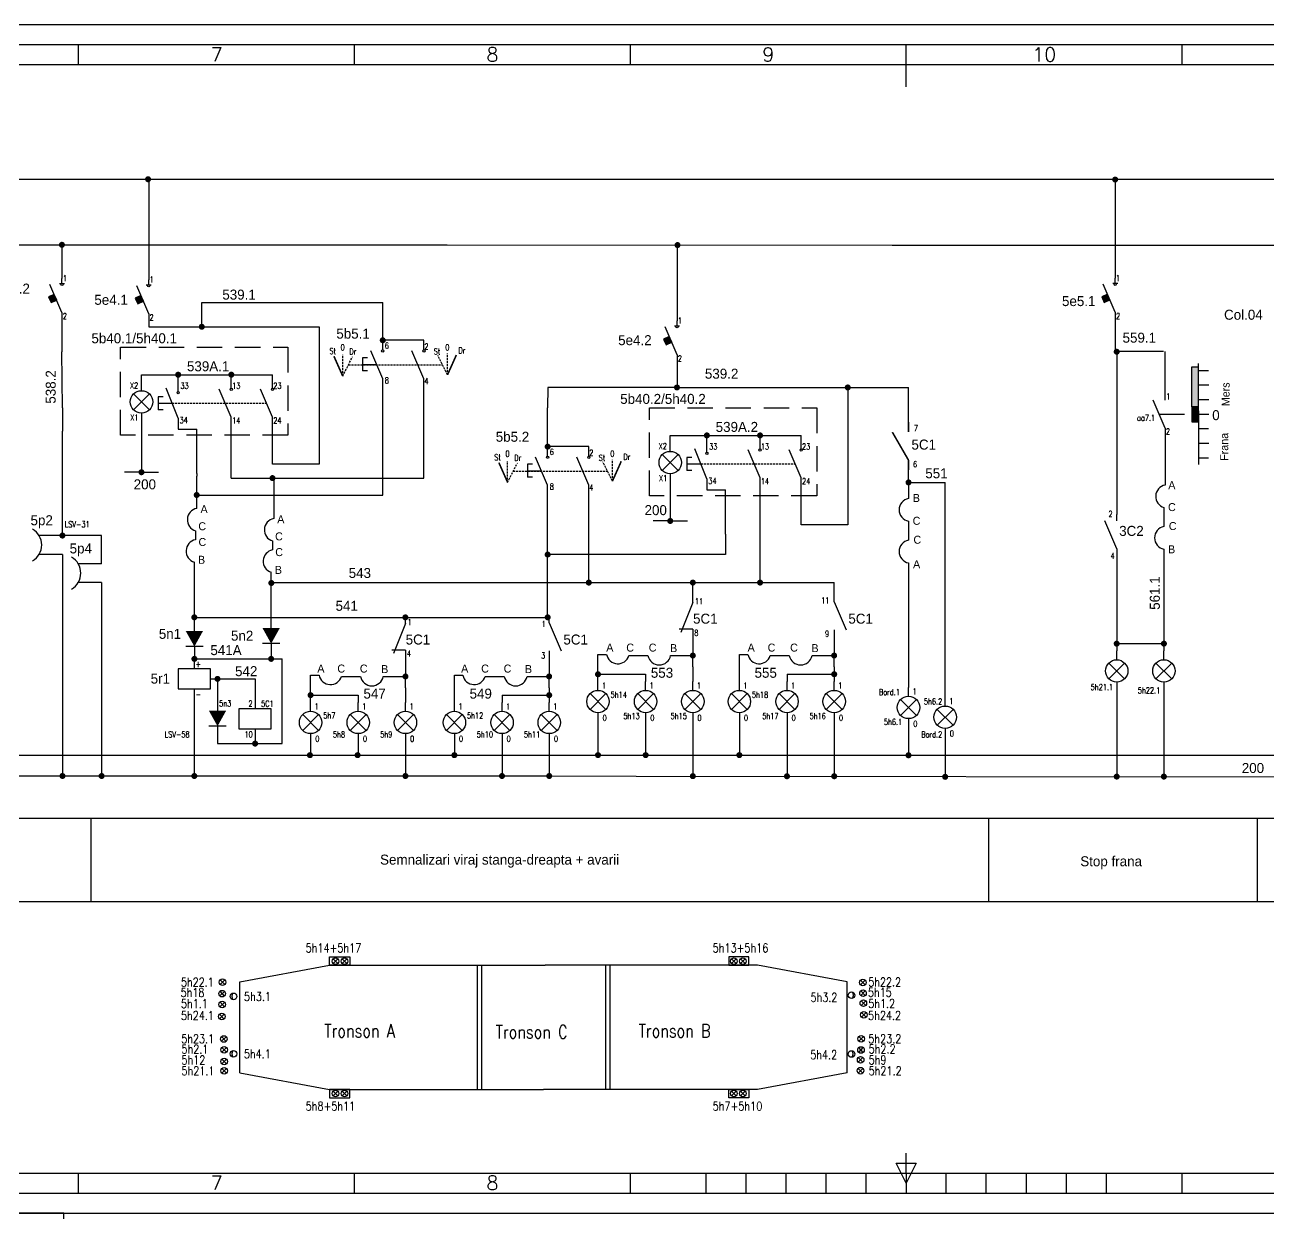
# Model space of a CAD drawing. Header units: millimetres. Extents: x 779 to 5457, y 14 to 905.
# Drawn here: x 2030.3 to 2341, y 607.9 to 904.9 of the extents above; entities that cross this region are included whole.
import ezdxf
from ezdxf.enums import TextEntityAlignment as Align

# ---------------------------------------------------------------- set-up
doc = ezdxf.new("R2010")
doc.units = ezdxf.units.MM
doc.linetypes.add('DASHED', pattern=[0.75, 0.5, -0.25])
doc.linetypes.add('DASHED2', pattern=[9.525, 6.35, -3.175])
doc.styles.add('ISO', font='SIMPLEX.shx')
doc.styles.add('ROMANS', font='ROMANS.shx', dxfattribs={"width": 0.8})

# ---------------------------------------------------------------- blocks, each defined once
blk = doc.blocks.new('6a4')
at = {"color": 70}
for p, q in [((-837.34, 287), (-837.34, 292)), ((-768.39, 287), (-768.39, 292)), ((-699.45, 287), (-699.45, 292)), ((-630.5, 281.53), (-630.5, 292)), ((-561.56, 287), (-561.56, 292)), ((-630.5, 7.5), (-633, 12.5)), ((-633, 12.5), (-628, 12.5)), ((-630.5, 10), (-630.5, 15)), ((-628, 12.5), (-630.5, 7.5)), ((-837.34, 5), (-837.34, 10)), ((-768.39, 5), (-768.39, 10)), ((-699.45, 5), (-699.45, 10)), ((-680.5, 5), (-680.5, 10)), ((-670.5, 5), (-670.5, 10)), ((-660.5, 5), (-660.5, 10)), ((-650.5, 5), (-650.5, 10)), ((-640.5, 5), (-640.5, 10)), ((-630.5, 10), (-630.5, 5)), ((-620.5, 5), (-620.5, 10)), ((-610.5, 5), (-610.5, 10)), ((-600.5, 5), (-600.5, 10)), ((-590.5, 5), (-590.5, 10)), ((-580.5, 5), (-580.5, 10)), ((-561.56, 5), (-561.56, 10))]:
    blk.add_line(p, q, dxfattribs=at)
at = {"color": 240}
for points in [[(0, 0), (0, 297), (-1261, 297), (-1261, 0)], [(-5, 5), (-5, 292), (-1256, 292), (-1256, 5)]]:
    blk.add_lwpolyline(points, close=True, dxfattribs=at)
at = {"color": 70}
blk.add_lwpolyline([(-1251, 287), (-1251, 10), (-10, 10), (-10, 287)], close=True, dxfattribs=at)
at = {"color": 50, "style": 'ISO'}
for s, p in [('7', (-802.86, 289.59)), ('8', (-733.92, 289.59)), ('9', (-664.98, 289.59)), ('10', (-596.03, 289.59)), ('7', (-802.86, 7.59)), ('8', (-733.92, 7.59))]:
    blk.add_text(s, height=3.5, dxfattribs=at).set_placement(p, align=Align.MIDDLE)

msp = doc.modelspace()

# ---------------------------------------------------------------- hatches: boundary and pattern name
for points in [[(2321.97, 809.43), (2323.67, 809.43), (2323.67, 819.48), (2321.97, 819.48)], [(2321.97, 805.73), (2323.67, 805.73), (2323.67, 806.87), (2323.67, 808.44), (2323.67, 809.43), (2321.97, 809.43)]]:
    msp.add_hatch(color=1).paths.add_polyline_path(points)

# ---------------------------------------------------------------- linework, layer by layer
at = {"color": 240}
msp.add_line((2288.24, 904.94), (2078.24, 904.94), dxfattribs=at)
at = {"color": 1}
for p, q in [((1956.13, 866.36), (2274.81, 866.36)), ((2061.3, 866.36), (2061.3, 841.24)), ((2274.81, 866.36), (2599.15, 866.36)), ((2302.83, 866.28), (2302.83, 841.59)), ((1956.01, 849.97), (2061.3, 849.97)), ((2039.62, 849.97), (2039.62, 841.56)), ((2061.3, 849.97), (2135.86, 849.93)), ((2135.86, 849.93), (2247.07, 849.87)), ((2193.32, 849.55), (2193.32, 830.99)), ((2247.07, 849.87), (2282.92, 849.87)), ((2282.92, 849.87), (2425.96, 849.87)), ((2039.62, 833.06), (2036.62, 840.06)), ((2038.99, 840.31), (2040.25, 840.31)), ((2039.62, 840.31), (2039.62, 841.56)), ((2061.3, 832.74), (2058.3, 839.74)), ((2060.67, 839.99), (2061.93, 839.99)), ((2061.3, 839.99), (2061.3, 841.24)), ((2302.83, 833.09), (2299.83, 840.09)), ((2302.2, 840.34), (2303.46, 840.34)), ((2302.83, 840.34), (2302.83, 841.59)), ((2039.62, 833.06), (2039.62, 831.56)), ((2061.3, 832.74), (2061.3, 829.48)), ((2074.56, 835.51), (2107.21, 835.51)), ((2074.56, 829.48), (2074.56, 835.51)), ((2107.21, 835.51), (2119.78, 835.51)), ((2119.78, 823.71), (2119.78, 835.51)), ((2302.83, 833.09), (2302.83, 831.59)), ((2039.62, 831.56), (2039.62, 823.2)), ((2192.69, 829.74), (2193.95, 829.74)), ((2193.32, 829.74), (2193.32, 830.99)), ((2302.83, 831.59), (2302.83, 823.24)), ((2061.3, 829.48), (2074.56, 829.48)), ((2074.56, 829.48), (2103.86, 829.48)), ((2103.86, 829.48), (2103.86, 795.13)), ((2193.32, 822.49), (2190.32, 829.49)), ((2119.78, 816.46), (2116.78, 823.46)), ((2130.07, 826.1), (2119.78, 826.1)), ((2130.07, 816.46), (2127.07, 823.46)), ((2130.07, 823.71), (2130.07, 826.1)), ((2039.73, 809.26), (2039.62, 823.2)), ((2115.97, 821.7), (2114.72, 821.7)), ((2114.72, 821.7), (2114.72, 818.48)), ((2193.32, 822.49), (2193.32, 814.31)), ((2314.91, 823.27), (2302.83, 823.27)), ((2303.2, 823.24), (2303.2, 782.57)), ((2315.28, 811.11), (2315.28, 823.27)), ((2323.67, 808.44), (2323.67, 820.27)), ((2059.49, 817.5), (2092.22, 817.5)), ((2059.49, 813.5), (2059.49, 817.5)), ((2068.65, 815.11), (2068.65, 817.5)), ((2081.94, 814.11), (2081.94, 817.5)), ((2092.22, 814.11), (2092.22, 817.5)), ((2118.28, 819.96), (2114.72, 819.96)), ((2115.97, 818.48), (2114.72, 818.48)), ((2321.97, 819.48), (2323.67, 819.48)), ((2321.97, 809.43), (2321.97, 819.48)), ((2323.67, 818.57), (2326.14, 818.57)), ((2068.65, 806.61), (2065.65, 814.11)), ((2068.65, 813.27), (2068.65, 815.11)), ((2119.78, 814.96), (2119.78, 816.46)), ((2119.78, 787.43), (2119.78, 815.24)), ((2130.07, 814.96), (2130.07, 816.46)), ((2130.07, 791.66), (2130.07, 815.24)), ((2161.03, 814.31), (2160.99, 809.25)), ((2193.32, 814.31), (2161.03, 814.31)), ((2193.32, 814.31), (2206.69, 814.31)), ((2206.69, 814.31), (2235.99, 814.31)), ((2235.99, 814.31), (2235.99, 779.96)), ((2235.99, 814.31), (2251.17, 814.31)), ((2251.17, 808.14), (2251.17, 814.31)), ((2323.75, 814.93), (2326.22, 814.93)), ((2061.47, 808.72), (2057.51, 812.68)), ((2061.47, 812.68), (2057.51, 808.72)), ((2064.91, 811.97), (2063.66, 811.97)), ((2063.66, 811.97), (2063.66, 808.74)), ((2081.94, 806.86), (2078.94, 813.86)), ((2092.22, 806.86), (2089.22, 813.86)), ((2315.28, 804.12), (2312.28, 811.12)), ((2323.75, 811.29), (2326.22, 811.29)), ((2039.73, 809.26), (2039.73, 803.35)), ((2039.73, 809.26), (2039.73, 809.26)), ((2059.49, 807.9), (2059.49, 805.7)), ((2063.66, 810.36), (2067.15, 810.36)), ((2064.91, 808.74), (2063.66, 808.74)), ((2160.99, 797.14), (2160.99, 809.25)), ((2251.17, 805.64), (2251.17, 808.14)), ((2321.97, 809.43), (2321.97, 805.73)), ((2323.67, 809.43), (2321.97, 809.43)), ((2323.67, 808.44), (2323.67, 806.87)), ((2059.49, 805.7), (2059.49, 793.12)), ((2068.65, 806.61), (2068.65, 805.11)), ((2068.65, 805.11), (2068.65, 803.89)), ((2081.94, 805.36), (2081.94, 806.86)), ((2081.94, 791.66), (2081.94, 805.64)), ((2092.22, 805.36), (2092.22, 806.86)), ((2092.22, 795.13), (2092.22, 805.64)), ((2321.97, 805.73), (2323.67, 805.73)), ((2323.67, 806.87), (2323.67, 795.04)), ((2323.75, 807.66), (2326.22, 807.66)), ((2039.73, 777.3), (2039.73, 803.35)), ((2068.65, 803.89), (2073.3, 803.89)), ((2073.3, 792.82), (2073.3, 803.89)), ((2191.62, 802.33), (2224.35, 802.33)), ((2191.62, 798.34), (2191.62, 802.33)), ((2200.79, 799.95), (2200.79, 802.33)), ((2214.07, 798.94), (2214.07, 802.33)), ((2224.35, 798.94), (2224.35, 802.33)), ((2315.28, 804.12), (2315.28, 802.74)), ((2315.28, 802.74), (2315.28, 789.9)), ((2323.67, 804.02), (2326.14, 804.02)), ((2171.28, 799.53), (2160.99, 799.53)), ((2171.28, 797.14), (2171.28, 799.53)), ((2200.79, 791.45), (2197.79, 798.95)), ((2200.79, 798.11), (2200.79, 799.95)), ((2214.07, 791.69), (2211.07, 798.69)), ((2224.35, 791.69), (2221.35, 798.69)), ((2323.75, 800.38), (2326.22, 800.38)), ((2160.99, 789.89), (2157.99, 796.89)), ((2171.28, 789.89), (2168.28, 796.89)), ((2193.6, 797.52), (2189.64, 793.56)), ((2193.6, 793.56), (2189.64, 797.52)), ((2197.04, 796.8), (2195.79, 796.8)), ((2195.79, 796.8), (2195.79, 793.58)), ((2323.67, 796.75), (2326.14, 796.75)), ((2059.49, 793.12), (2055.21, 793.12)), ((2059.49, 793.12), (2063.77, 793.12)), ((2073.3, 792.82), (2073.3, 792.13)), ((2103.86, 795.13), (2092.22, 795.13)), ((2157.19, 795.13), (2155.94, 795.13)), ((2155.94, 795.13), (2155.94, 791.91)), ((2159.49, 793.39), (2155.94, 793.39)), ((2191.62, 792.74), (2191.62, 790.54)), ((2195.79, 795.19), (2199.29, 795.19)), ((2197.04, 793.58), (2195.79, 793.58)), ((2251.17, 791.14), (2251.17, 793.64)), ((2073.3, 784.09), (2073.3, 792.13)), ((2081.94, 791.66), (2130.07, 791.66)), ((2092.22, 791.66), (2092.6, 791.66)), ((2092.55, 791.47), (2092.55, 781.54)), ((2157.19, 791.91), (2155.94, 791.91)), ((2160.99, 788.39), (2160.99, 789.89)), ((2171.28, 788.39), (2171.28, 789.89)), ((2191.62, 790.54), (2191.62, 780.57)), ((2200.79, 791.45), (2200.79, 789.95)), ((2200.79, 789.95), (2200.79, 788.72)), ((2214.07, 790.19), (2214.07, 791.69)), ((2214.07, 765.54), (2214.07, 790.48)), ((2224.35, 790.19), (2224.35, 791.69)), ((2224.35, 779.96), (2224.35, 790.47)), ((2251.17, 791.14), (2251.17, 786.56)), ((2251.17, 790.58), (2260.34, 790.58)), ((2260.34, 740.55), (2260.34, 790.58)), ((2073.3, 787.43), (2119.78, 787.43)), ((2160.99, 756.86), (2160.99, 788.39)), ((2171.28, 765.54), (2171.28, 788.97)), ((2200.79, 788.72), (2205.43, 788.72)), ((2205.43, 777.65), (2205.43, 788.72)), ((2315, 784.31), (2315, 779.56)), ((2191.62, 780.94), (2187.34, 780.95)), ((2191.62, 780.94), (2195.91, 780.95)), ((2235.99, 779.96), (2224.35, 779.96)), ((2251.17, 780.89), (2251.17, 776.14)), ((2303.2, 773.96), (2300.2, 780.96)), ((2303.2, 780.94), (2303.2, 782.57)), ((2039.73, 777.3), (2033.95, 777.3)), ((2049.49, 777.3), (2039.35, 777.3)), ((2049.49, 770.26), (2049.49, 777.3)), ((2072.99, 778.49), (2072.99, 776.25)), ((2205.43, 777.65), (2205.43, 772.55)), ((2092.24, 775.94), (2092.24, 773.7)), ((2303.2, 773.96), (2303.2, 772.58)), ((2315, 773.88), (2315, 750.28)), ((2039.73, 772.58), (2033.95, 772.58)), ((2039.73, 772.58), (2039.75, 717.2)), ((2072.71, 753.37), (2072.71, 770.64)), ((2205.43, 772.55), (2160.99, 772.55)), ((2303.2, 772.58), (2303.2, 763.67)), ((2049.49, 770.26), (2043.71, 770.26)), ((2091.89, 754.1), (2091.89, 768.12)), ((2251.17, 770.46), (2251.17, 739.33)), ((2049.49, 765.54), (2043.71, 765.54)), ((2049.49, 765.54), (2049.51, 717.2)), ((2092.28, 765.54), (2232.59, 765.54)), ((2197.27, 760.57), (2197.27, 765.54)), ((2232.59, 762.08), (2232.59, 765.54)), ((2232.59, 760.7), (2232.59, 762.08)), ((2303.2, 763.67), (2303.2, 750.28)), ((2197.27, 760.57), (2194.27, 753.07)), ((2232.59, 760.7), (2235.59, 753.7)), ((2072.7, 756.85), (2102.73, 756.85)), ((2102.73, 756.85), (2161.37, 756.85)), ((2125.45, 755.35), (2122.45, 747.85)), ((2125.45, 755.35), (2125.45, 756.85)), ((2161.37, 755.48), (2161.37, 756.86)), ((2161.37, 755.48), (2164.37, 748.48)), ((2197.27, 753.9), (2197.27, 747.3)), ((2232.59, 753.72), (2232.59, 747.3)), ((2072.71, 749.7), (2072.71, 746.47)), ((2091.89, 750.43), (2091.89, 746.47)), ((2303.2, 750.28), (2315, 750.28)), ((2303.2, 750.28), (2303.2, 748.45)), ((2315, 750.28), (2315, 748.45)), ((2072.71, 746.47), (2094.61, 746.47)), ((2072.71, 743.97), (2072.71, 746.47)), ((2094.61, 725.29), (2094.61, 746.47)), ((2125.45, 748.69), (2125.45, 742.08)), ((2161.37, 748.5), (2161.37, 742.08)), ((2173.57, 747.6), (2175.71, 747.6)), ((2173.57, 744.46), (2173.57, 747.6)), ((2181.31, 747.3), (2186.06, 747.3)), ((2191.73, 747.3), (2197.27, 747.3)), ((2197.28, 744.46), (2197.28, 747.3)), ((2208.9, 744.46), (2208.9, 747.6)), ((2208.9, 747.6), (2211.04, 747.6)), ((2216.63, 747.3), (2221.38, 747.3)), ((2227.06, 747.3), (2232.59, 747.3)), ((2232.6, 744.46), (2232.6, 747.3)), ((2303.2, 746.25), (2303.2, 748.45)), ((2315, 746.25), (2315, 748.45)), ((2173.57, 740.8), (2173.57, 744.46)), ((2173.57, 742.63), (2185.48, 742.63)), ((2185.48, 742.63), (2185.48, 740.8)), ((2197.28, 744.46), (2197.28, 740.8)), ((2208.9, 740.8), (2208.9, 744.46)), ((2220.81, 742.63), (2232.6, 742.63)), ((2220.81, 742.63), (2220.81, 740.8)), ((2232.6, 744.46), (2232.6, 740.8)), ((2305.18, 745.43), (2301.22, 741.47)), ((2305.18, 741.47), (2301.22, 745.43)), ((2316.98, 741.47), (2313.02, 745.43)), ((2316.98, 745.43), (2313.02, 741.47)), ((2076.76, 741.47), (2087.88, 741.47)), ((2078.49, 741.47), (2078.49, 725.29)), ((2087.88, 741.47), (2087.88, 733.98)), ((2101.75, 739.24), (2101.75, 742.39)), ((2101.75, 742.39), (2103.89, 742.39)), ((2109.48, 742.08), (2114.23, 742.08)), ((2119.91, 742.08), (2125.45, 742.08)), ((2125.45, 739.24), (2125.45, 742.08)), ((2137.68, 739.24), (2137.68, 742.39)), ((2137.68, 742.39), (2139.82, 742.39)), ((2145.41, 742.08), (2150.16, 742.08)), ((2155.84, 742.08), (2161.38, 742.08)), ((2161.39, 739.24), (2161.39, 742.08)), ((2173.57, 738.6), (2173.57, 740.8)), ((2185.48, 738.6), (2185.48, 740.8)), ((2197.28, 738.6), (2197.28, 740.8)), ((2208.9, 738.6), (2208.9, 740.8)), ((2220.81, 738.6), (2220.81, 740.8)), ((2232.6, 738.6), (2232.6, 740.8)), ((2260.34, 736.89), (2260.34, 740.55)), ((2303.2, 740.65), (2303.2, 717.03)), ((2315, 740.65), (2315, 717.02)), ((2072.71, 716.85), (2072.71, 738.97)), ((2101.75, 735.58), (2101.75, 739.24)), ((2101.75, 737.41), (2113.66, 737.41)), ((2113.66, 737.41), (2113.66, 735.58)), ((2125.45, 739.24), (2125.45, 735.58)), ((2137.68, 735.58), (2137.68, 739.24)), ((2149.59, 737.41), (2149.59, 735.58)), ((2149.59, 737.41), (2161.39, 737.41)), ((2161.39, 739.24), (2161.39, 735.58)), ((2175.55, 737.78), (2171.59, 733.82)), ((2175.55, 733.82), (2171.59, 737.78)), ((2187.46, 733.82), (2183.5, 737.78)), ((2187.46, 737.78), (2183.5, 733.82)), ((2199.26, 737.78), (2195.3, 733.82)), ((2199.26, 733.82), (2195.3, 737.78)), ((2210.88, 733.82), (2206.92, 737.78)), ((2210.88, 737.78), (2206.92, 733.82)), ((2222.79, 737.78), (2218.83, 733.82)), ((2222.79, 733.82), (2218.83, 737.78)), ((2234.58, 733.82), (2230.63, 737.78)), ((2234.58, 737.78), (2230.63, 733.82)), ((2251.17, 737.13), (2251.17, 739.33)), ((2260.34, 734.69), (2260.34, 736.89)), ((2101.75, 733.38), (2101.75, 735.58)), ((2113.66, 733.38), (2113.66, 735.58)), ((2125.45, 733.38), (2125.45, 735.58)), ((2137.68, 733.38), (2137.68, 735.58)), ((2149.59, 733.38), (2149.59, 735.58)), ((2161.39, 733.38), (2161.39, 735.58)), ((2253.15, 736.31), (2249.19, 732.35)), ((2253.15, 732.35), (2249.19, 736.31)), ((2262.32, 733.86), (2258.36, 729.91)), ((2262.32, 729.91), (2258.36, 733.86)), ((2103.73, 728.6), (2099.77, 732.56)), ((2103.73, 732.56), (2099.77, 728.6)), ((2115.64, 732.56), (2111.68, 728.6)), ((2115.64, 728.6), (2111.68, 732.56)), ((2127.43, 728.6), (2123.47, 732.56)), ((2127.43, 732.56), (2123.47, 728.6)), ((2139.66, 732.56), (2135.7, 728.6)), ((2139.66, 728.6), (2135.7, 732.56)), ((2151.57, 728.6), (2147.61, 732.56)), ((2151.57, 732.56), (2147.61, 728.6)), ((2163.37, 732.56), (2159.41, 728.6)), ((2163.37, 728.6), (2159.41, 732.56)), ((2173.57, 733), (2173.57, 722.42)), ((2185.48, 733), (2185.48, 722.42)), ((2197.28, 733), (2197.28, 717.16)), ((2208.9, 733), (2208.9, 722.42)), ((2220.81, 733), (2220.81, 717.14)), ((2232.6, 733), (2232.6, 717.13)), ((2251.17, 731.53), (2251.17, 722.37)), ((2087.88, 728.98), (2087.88, 725.29)), ((2101.75, 727.78), (2101.75, 722.41)), ((2113.66, 727.78), (2113.66, 722.41)), ((2125.45, 727.78), (2125.45, 717.2)), ((2137.68, 727.78), (2137.68, 722.41)), ((2149.59, 727.78), (2149.59, 717.2)), ((2161.39, 727.78), (2161.39, 717.2)), ((2260.34, 729.09), (2260.34, 724.65)), ((2078.49, 725.29), (2087.88, 725.29)), ((2087.88, 725.29), (2094.61, 725.29)), ((2260.34, 724.65), (2260.34, 716.99)), ((1987.73, 722.41), (2034.72, 722.41)), ((2034.72, 722.41), (2137.68, 722.41)), ((2137.3, 722.41), (2184.57, 722.42)), ((2184.57, 722.42), (2244.59, 722.42)), ((2244.59, 722.42), (2286.62, 722.42)), ((2286.62, 722.42), (2365.78, 722.43)), ((1949.02, 717.2), (2068.07, 717.2)), ((2049.89, 717.2), (2161.89, 717.2)), ((2161.01, 717.2), (2183.14, 717.18)), ((2183.14, 717.18), (2597.25, 716.74)), ((1661.25, 706.68), (2648.21, 706.68)), ((2046.8, 706.68), (2046.8, 685.82)), ((2271.13, 706.68), (2271.13, 685.82)), ((2338.29, 706.72), (2338.29, 685.72)), ((1908.31, 685.82), (2648.21, 685.82))]:
    msp.add_line(p, q, dxfattribs=at)
at = {"color": 1, "linetype": 'DASHED2'}
for p, q in [((2054.28, 824.36), (2096.1, 824.36)), ((2054.28, 802.36), (2054.28, 824.36)), ((2096.1, 824.36), (2096.1, 802.36)), ((2186.41, 809.2), (2228.23, 809.2)), ((2186.41, 787.19), (2186.41, 809.2)), ((2228.23, 809.2), (2228.23, 787.19)), ((2313.78, 807.62), (2321.94, 807.62)), ((2096.1, 802.36), (2054.28, 802.36)), ((2228.23, 787.19), (2186.41, 787.19))]:
    msp.add_line(p, q, dxfattribs=at)
at = {"color": 1, "linetype": 'DASHED'}
for p, q in [((2109.78, 817.16), (2109.78, 822.45)), ((2109.78, 817.16), (2112.22, 822)), ((2135.97, 817.48), (2133.54, 822.32)), ((2135.97, 817.48), (2135.97, 822.77)), ((2111.19, 819.96), (2134.72, 819.96)), ((2067.15, 810.36), (2090.72, 810.36)), ((2150.99, 790.59), (2150.99, 795.88)), ((2150.99, 790.59), (2153.43, 795.43)), ((2177.18, 790.91), (2174.75, 795.74)), ((2177.18, 790.91), (2177.18, 796.2)), ((2152.4, 793.39), (2175.93, 793.39)), ((2199.29, 795.19), (2222.85, 795.19))]:
    msp.add_line(p, q, dxfattribs=at)
at = {"color": 2}
for p, q in [((2108.57, 671.49), (2107.4, 670.33)), ((2107.4, 671.49), (2108.57, 670.33)), ((2109.65, 671.49), (2110.81, 670.33)), ((2110.81, 671.49), (2109.65, 670.33)), ((2206.97, 671.49), (2208.13, 670.33)), ((2208.13, 671.49), (2206.97, 670.33)), ((2210.38, 671.49), (2209.21, 670.33)), ((2209.21, 671.49), (2210.38, 670.33)), ((2084.1, 665.77), (2106.48, 669.91)), ((2106.48, 669.91), (2160.33, 669.91)), ((2143.37, 669.91), (2143.37, 638.84)), ((2144.47, 669.91), (2144.47, 638.84)), ((2213.43, 669.91), (2160.33, 669.91)), ((2175.43, 669.91), (2175.43, 638.84)), ((2176.53, 669.91), (2176.53, 638.84)), ((2235.81, 665.77), (2213.43, 669.91)), ((2080.33, 666.24), (2079.14, 665.1)), ((2079.17, 666.27), (2080.31, 665.07)), ((2084.1, 642.98), (2084.1, 665.77)), ((2235.81, 642.98), (2235.81, 665.77)), ((2240.34, 666.18), (2239.17, 665.01)), ((2239.17, 666.18), (2240.34, 665.01)), ((2080.22, 663.37), (2079.03, 662.23)), ((2079.06, 663.39), (2080.19, 662.2)), ((2239.22, 663.48), (2240.38, 662.31)), ((2240.38, 663.48), (2239.22, 662.31)), ((2080.28, 660.66), (2079.08, 659.53)), ((2079.11, 660.69), (2080.25, 659.5)), ((2240.47, 661), (2239.3, 659.83)), ((2239.3, 661), (2240.47, 659.83)), ((2080.16, 657.63), (2078.96, 656.49)), ((2078.99, 657.66), (2080.13, 656.46)), ((2239.44, 658.07), (2240.61, 656.91)), ((2240.61, 658.07), (2239.44, 656.91)), ((2079.48, 650.89), (2080.67, 652.03)), ((2080.65, 650.86), (2079.51, 652.05)), ((2239.95, 650.9), (2238.78, 652.07)), ((2238.78, 650.9), (2239.95, 652.07)), ((2079.53, 648.2), (2080.73, 649.34)), ((2079.55, 645.29), (2080.74, 646.43)), ((2080.7, 648.17), (2079.56, 649.36)), ((2080.72, 645.27), (2079.58, 646.46)), ((2239.79, 645.65), (2238.62, 646.82)), ((2238.62, 645.66), (2239.79, 646.82)), ((2239.88, 648.13), (2238.72, 649.3)), ((2238.72, 648.13), (2239.88, 649.3)), ((2079.55, 642.93), (2080.74, 644.07)), ((2080.72, 642.9), (2079.58, 644.09)), ((2238.57, 642.95), (2239.74, 644.12)), ((2239.74, 642.95), (2238.58, 644.12)), ((2084.1, 642.98), (2106.48, 638.84)), ((2235.81, 642.98), (2213.43, 638.84)), ((2106.48, 638.84), (2159.95, 638.84)), ((2107.4, 637.26), (2108.57, 638.42)), ((2108.57, 637.26), (2107.4, 638.42)), ((2110.81, 637.26), (2109.65, 638.42)), ((2109.65, 637.26), (2110.81, 638.42)), ((2213.43, 638.84), (2159.95, 638.84)), ((2208.13, 637.26), (2206.97, 638.42)), ((2206.97, 637.26), (2208.13, 638.42)), ((2209.21, 637.26), (2210.38, 638.42)), ((2210.38, 637.26), (2209.21, 638.42))]:
    msp.add_line(p, q, dxfattribs=at)
at = {"color": 1, "const_width": 0.75}
for points in [[(2060.75, 866.36, 1), (2061.5, 866.36, 1)], [(2302.45, 866.28, 1), (2303.2, 866.28, 1)], [(2039.24, 849.97, 1), (2039.99, 849.97, 1)], [(2193.07, 849.9, 1), (2193.82, 849.9, 1)], [(2074.18, 829.48, 1), (2074.93, 829.48, 1)], [(2119.41, 826.1, 1), (2120.16, 826.1, 1)], [(2302.83, 823.24, 1), (2303.58, 823.24, 1)], [(2068.28, 817.5, 1), (2069.03, 817.5, 1)], [(2081.56, 817.5, 1), (2082.31, 817.5, 1)], [(2192.94, 814.31, 1), (2193.69, 814.31, 1)], [(2235.61, 814.31, 1), (2236.36, 814.31, 1)], [(2200.41, 802.33, 1), (2201.16, 802.33, 1)], [(2213.7, 802.33, 1), (2214.45, 802.33, 1)], [(2160.62, 799.53, 1), (2161.37, 799.53, 1)], [(2059.11, 793.12, 1), (2059.86, 793.12, 1)], [(2091.85, 791.66, 1), (2092.6, 791.66, 1)], [(2250.8, 790.58, 1), (2251.55, 790.58, 1)], [(2072.92, 787.43, 1), (2073.67, 787.43, 1)], [(2191.25, 780.94, 1), (2192, 780.94, 1)], [(2039.35, 777.3, 1), (2040.1, 777.3, 1)], [(2160.62, 772.55, 1), (2161.37, 772.55, 1)], [(2091.55, 765.43, 1), (2092.3, 765.43, 1)], [(2170.9, 765.54, 1), (2171.65, 765.54, 1)], [(2196.9, 765.54, 1), (2197.65, 765.54, 1)], [(2213.7, 765.54, 1), (2214.45, 765.54, 1)], [(2072.32, 756.85, 1), (2073.07, 756.85, 1)], [(2125.07, 756.85, 1), (2125.82, 756.85, 1)], [(2160.62, 756.86, 1), (2161.37, 756.86, 1)], [(2302.83, 750.28, 1), (2303.58, 750.28, 1)], [(2314.62, 750.28, 1), (2315.37, 750.28, 1)], [(2072.33, 746.47, 1), (2073.08, 746.47, 1)], [(2091.51, 746.47, 1), (2092.26, 746.47, 1)], [(2196.9, 747.3, 1), (2197.65, 747.3, 1)], [(2232.21, 747.3, 1), (2232.96, 747.3, 1)], [(2125.08, 742.08, 1), (2125.83, 742.08, 1)], [(2160.99, 742.08, 1), (2161.74, 742.08, 1)], [(2173.2, 742.63, 1), (2173.95, 742.63, 1)], [(2232.23, 742.63, 1), (2232.98, 742.63, 1)], [(2078.11, 741.47, 1), (2078.86, 741.47, 1)], [(2101.37, 737.41, 1), (2102.12, 737.41, 1)], [(2161.01, 737.41, 1), (2161.76, 737.41, 1)], [(2087.51, 725.29, 1), (2088.26, 725.29, 1)], [(2101.22, 722.41, 1), (2101.97, 722.41, 1)], [(2113.13, 722.41, 1), (2113.88, 722.41, 1)], [(2137.3, 722.41, 1), (2138.05, 722.41, 1)], [(2173.2, 722.42, 1), (2173.95, 722.42, 1)], [(2185.11, 722.42, 1), (2185.86, 722.42, 1)], [(2208.52, 722.42, 1), (2209.27, 722.42, 1)], [(2250.8, 722.37, 1), (2251.55, 722.37, 1)], [(2039.37, 717.2, 1), (2040.12, 717.2, 1)], [(2049.14, 717.2, 1), (2049.89, 717.2, 1)], [(2072.33, 717.2, 1), (2073.08, 717.2, 1)], [(2125.08, 717.2, 1), (2125.83, 717.2, 1)], [(2149.21, 717.2, 1), (2149.96, 717.2, 1)], [(2161.01, 717.2, 1), (2161.76, 717.2, 1)], [(2196.9, 717.16, 1), (2197.65, 717.16, 1)], [(2220.43, 717.14, 1), (2221.18, 717.14, 1)], [(2232.23, 717.14, 1), (2232.98, 717.14, 1)], [(2259.96, 716.99, 1), (2260.71, 716.99, 1)], [(2302.83, 717.05, 1), (2303.58, 717.05, 1)], [(2314.62, 717.05, 1), (2315.37, 717.05, 1)]]:
    msp.add_lwpolyline(points, format="xyb", close=True, dxfattribs=at)
at = {"color": 1, "flags": 128}
for points in [[(2038.3, 836.17), (2037.67, 837.58), (2036.25, 836.95), (2036.88, 835.54)], [(2059.99, 835.85), (2059.36, 837.27), (2057.94, 836.63), (2058.57, 835.22)], [(2301.51, 836.2), (2300.88, 837.62), (2299.46, 836.99), (2300.09, 835.57)], [(2192, 825.6), (2191.37, 827.02), (2189.95, 826.39), (2190.58, 824.97)], [(2076.76, 738.97), (2076.76, 743.97), (2068.66, 743.97), (2068.66, 738.97)], [(2091.93, 728.98), (2091.93, 733.98), (2083.83, 733.98), (2083.83, 728.98)]]:
    msp.add_lwpolyline(points, close=True, dxfattribs=at)
at = {"color": 1, "const_width": 0.4, "flags": 128}
for points in [[(2109.78, 817.16), (2107.58, 822.11)], [(2135.97, 817.48), (2138.18, 822.43)], [(2251.17, 796.14), (2247.13, 803.14)], [(2150.99, 790.59), (2148.79, 795.54)], [(2177.18, 790.91), (2179.39, 795.86)]]:
    msp.add_lwpolyline(points, dxfattribs=at)
at = {"color": 1, "const_width": 0.4}
for points in [[(2251.17, 803.14), (2251.17, 805.64)], [(2251.17, 793.64), (2251.17, 796.14)]]:
    msp.add_lwpolyline(points, dxfattribs=at)
at = {"color": 1, "const_width": 0.24, "flags": 128}
for points in [[(2072.71, 749.8), (2074.67, 753.33), (2070.74, 753.33)], [(2091.89, 750.53), (2093.85, 754.06), (2089.93, 754.06)], [(2078.49, 729.88), (2080.45, 733.41), (2076.53, 733.41)]]:
    msp.add_lwpolyline(points, close=True, dxfattribs=at)
at = {"color": 1, "flags": 128}
for points in [[(2197.27, 753.9), (2193.86, 753.9)], [(2074.87, 749.57), (2070.54, 749.57)], [(2094.05, 750.31), (2089.72, 750.31)], [(2125.45, 748.69), (2122.03, 748.69)], [(2080.65, 729.65), (2076.32, 729.65)]]:
    msp.add_lwpolyline(points, dxfattribs=at)
at = {"color": 2, "flags": 128}
for points in [[(2106.48, 669.91), (2106.48, 671.99), (2111.55, 671.99), (2111.55, 669.91)], [(2211.3, 669.91), (2211.3, 671.99), (2206.23, 671.99), (2206.23, 669.91)], [(2106.48, 638.84), (2106.48, 636.76), (2111.55, 636.76), (2111.55, 638.84)], [(2211.3, 638.84), (2211.3, 636.76), (2206.23, 636.76), (2206.23, 638.84)]]:
    msp.add_lwpolyline(points, close=True, dxfattribs=at)
at = {"color": 1}
for centre, radius in [((2039.62, 840.04), 0.273), ((2061.3, 839.72), 0.273), ((2302.83, 840.07), 0.273), ((2193.32, 829.47), 0.273), ((2119.78, 823.44), 0.273), ((2130.07, 823.43), 0.273), ((2081.94, 813.84), 0.273), ((2092.22, 813.83), 0.273), ((2059.49, 810.7), 2.8), ((2068.65, 813), 0.273), ((2214.07, 798.67), 0.273), ((2224.35, 798.67), 0.273), ((2160.99, 796.87), 0.273), ((2171.28, 796.86), 0.273), ((2191.62, 795.54), 2.8), ((2200.79, 797.83), 0.273), ((2303.2, 743.45), 2.8), ((2315, 743.45), 2.8), ((2173.57, 735.8), 2.8), ((2185.48, 735.8), 2.8), ((2197.28, 735.8), 2.8), ((2208.9, 735.8), 2.8), ((2220.81, 735.8), 2.8), ((2232.6, 735.8), 2.8), ((2251.17, 734.33), 2.8), ((2101.75, 730.58), 2.8), ((2113.66, 730.58), 2.8), ((2125.45, 730.58), 2.8), ((2137.68, 730.58), 2.8), ((2149.59, 730.58), 2.8), ((2161.39, 730.58), 2.8), ((2260.34, 731.89), 2.8)]:
    msp.add_circle(centre, radius, dxfattribs=at)
at = {"color": 2}
for centre in [(2107.99, 670.91), (2110.23, 670.91), (2207.55, 670.91), (2209.79, 670.91), (2079.74, 665.67), (2239.76, 665.6), (2079.62, 662.8), (2082.47, 662.12), (2236.94, 662.39), (2239.8, 662.89), (2079.68, 660.09), (2239.89, 660.41), (2079.56, 657.06), (2240.02, 657.49), (2080.08, 651.46), (2080.13, 648.77), (2239.3, 648.72), (2239.37, 651.49), (2080.15, 645.86), (2082.47, 647.74), (2236.94, 647.72), (2239.21, 646.24), (2080.15, 643.5), (2239.16, 643.54), (2107.99, 637.84), (2110.23, 637.84), (2207.55, 637.84), (2209.79, 637.84)]:
    msp.add_circle(centre, 0.825, dxfattribs=at)
at = {"color": 1}
for centre, radius, start, end in [((2315.84, 787.07), 2.89, 101.134, 252.9682), ((2251.71, 783.72), 2.89, 100.7661, 259.2339), ((2073.84, 781.25), 2.89, 100.7661, 252.9682), ((2093.08, 778.7), 2.89, 100.7661, 252.9682), ((2029.95, 774.94), 4.6, 300.0339, 59.9661), ((2315.54, 776.72), 2.89, 100.7661, 259.2339), ((2073.53, 773.41), 2.89, 100.7661, 253.3793), ((2092.78, 770.86), 2.89, 100.7661, 252.0743), ((2251.71, 773.3), 2.89, 100.7661, 259.2339), ((2039.72, 767.9), 4.6, 300.0339, 59.9661), ((2178.55, 748.14), 2.89, 190.7661, 342.9682), ((2188.89, 747.84), 2.89, 190.7661, 349.2339), ((2213.87, 748.14), 2.89, 190.7661, 342.9682), ((2224.22, 747.84), 2.89, 190.7661, 349.2339), ((2106.72, 742.93), 2.89, 190.7661, 342.9682), ((2117.07, 742.62), 2.89, 190.7661, 349.2339), ((2142.65, 742.93), 2.89, 190.7661, 342.9682), ((2153, 742.62), 2.89, 190.7661, 349.2339)]:
    msp.add_arc(centre, radius, start, end, dxfattribs=at)
at = {"color": 2}
for centre, start, end in [((2083.4, 662.1), 141.931, 215.8737), ((2236.08, 662.36), 324.1263, 38.069), ((2083.4, 647.72), 141.931, 215.8737), ((2236.01, 647.7), 324.1263, 38.069)]:
    msp.add_arc(centre, 1.35, start, end, dxfattribs=at)
at = {"color": 1}
for points in [[(2036.88, 835.54), (2036.25, 836.95), (2038.3, 836.17), (2037.67, 837.58)], [(2058.57, 835.22), (2057.94, 836.63), (2059.99, 835.85), (2059.36, 837.27)], [(2300.09, 835.57), (2299.46, 836.99), (2301.51, 836.2), (2300.88, 837.62)], [(2190.58, 824.97), (2189.95, 826.39), (2192, 825.6), (2191.37, 827.02)], [(2072.71, 749.79), (2070.79, 753.31), (2074.62, 753.33)], [(2091.9, 750.52), (2089.97, 754.04), (2093.8, 754.06)], [(2078.5, 729.87), (2076.57, 733.39), (2080.4, 733.41)]]:
    msp.add_solid(points, dxfattribs=at)

# ---------------------------------------------------------------- block references
for p in [(2881.12, 607.94), (2040.12, 310.94)]:
    msp.add_blockref('6a4', p, dxfattribs=at)

# ---------------------------------------------------------------- texts
for s, height, p in [('5e7.2', 2.5, (2023.23, 837.77)), ('5e4.1', 2.5, (2047.71, 834.97)), ('539.1', 2.5, (2079.69, 836.27)), ('5e5.1', 2.5, (2289.53, 834.65)), ('Col.04', 2.5, (2330.03, 831.24)), ('5b40.1/5h40.1', 2.5, (2046.98, 825.36)), ('5b5.1', 2.5, (2108.18, 826.51)), ('5e4.2', 2.5, (2178.61, 824.88)), ('559.1', 2.5, (2304.67, 825.5)), ('539A.1', 2.5, (2070.85, 818.36)), ('539.2', 2.5, (2200.29, 816.5)), ('5b40.2/5h40.2', 2.5, (2179.12, 810.2)), ('0', 2.5, (2327.07, 806.14)), ('539A.2', 2.5, (2202.98, 803.2)), ('5b5.2', 2.5, (2148.02, 800.74)), ('5C1', 2.5, (2251.91, 798.78)), ('551', 2.5, (2255.37, 791.61)), ('200', 2.5, (2057.54, 788.85)), ('A', 2, (2316.09, 788.89)), ('B', 2, (2252.24, 785.68)), ('A', 2, (2074.24, 782.9)), ('200', 2.5, (2185.21, 782.4)), ('C', 2, (2316.03, 783.41)), ('5p2', 2.5, (2031.76, 779.87)), ('C', 2, (2073.7, 778.62)), ('A', 2, (2093.42, 780.37)), ('C', 2, (2252.21, 779.99)), ('C', 2, (2316.23, 778.67)), ('C', 2, (2092.88, 776.09)), ('C', 2, (2252.41, 775.25)), ('3C2', 2.5, (2303.82, 777.21)), ('5p4', 2.5, (2041.53, 772.83)), ('C', 2, (2073.74, 774.68)), ('C', 2, (2092.92, 772.16)), ('B', 2, (2316.03, 772.85)), ('B', 2, (2073.61, 770.24)), ('A', 2, (2252.31, 769.13)), ('B', 2, (2092.8, 767.71)), ('543', 2.5, (2111.27, 766.69)), ('541', 2.5, (2107.99, 758.49)), ('5C1', 2.5, (2197.33, 755.27)), ('5C1', 2.5, (2236.14, 755.27)), ('5n1', 2.5, (2063.82, 751.48)), ('5n2', 2.5, (2081.86, 751.02)), ('5C1', 2.5, (2125.51, 750.06)), ('5C1', 2.5, (2164.92, 750.06)), ('541A', 2.5, (2076.71, 747.41)), ('A', 2, (2175.64, 748.29)), ('C', 2, (2180.64, 748.29)), ('C', 2, (2186.26, 748.29)), ('B', 2, (2191.58, 748.16)), ('A', 2, (2210.96, 748.29)), ('C', 2, (2215.97, 748.29)), ('C', 2, (2221.59, 748.29)), ('B', 2, (2226.91, 748.16)), ('5r1', 2.5, (2061.78, 740.29)), ('542', 2.5, (2082.87, 742.15)), ('A', 2, (2103.44, 743.05)), ('C', 2, (2108.44, 743.05)), ('C', 2, (2114.06, 743.05)), ('B', 2, (2119.38, 742.92)), ('A', 2, (2139.37, 743.05)), ('C', 2, (2144.38, 743.05)), ('C', 2, (2149.99, 743.05)), ('B', 2, (2155.31, 742.92)), ('553', 2.5, (2186.78, 741.75)), ('555', 2.5, (2212.7, 741.75)), ('547', 2.5, (2114.96, 736.54)), ('549', 2.5, (2141.48, 736.54)), ('200', 2.5, (2334.46, 717.95)), (' Semnalizari viraj stanga-dreapta + avarii', 2.5, (2118.19, 695.05)), ('Stop frana', 2.5, (2294.1, 694.64))]:
    msp.add_text(s, height=height, dxfattribs=at).set_placement(p)
at = {"color": 1, "style": 'ROMANS', "width": 0.8}
for s, p in [('St', (2106.45, 822.67)), ('0', (2109.24, 823.58)), ('Dr', (2111.43, 822.53)), ('St', (2132.54, 822.57)), ('0', (2135.43, 823.58)), ('Dr', (2138.71, 822.83)), ('X2', (2056.6, 814.06)), ('X1', (2056.68, 806.06)), ('7', (2252.51, 803.36)), ('aa7.1', (2308.28, 805.96)), ('0', (2150.45, 797.01)), ('0', (2176.64, 797.01)), ('X2', (2188.73, 798.89)), ('St', (2147.66, 796.1)), ('Dr', (2152.64, 795.96)), ('St', (2173.75, 796)), ('Dr', (2179.92, 796.25)), ('6', (2252.3, 794.36)), ('X1', (2188.81, 790.89)), ('LSV-31', (2040.31, 779.36)), ('11', (2197.8, 760.14)), ('11', (2229.35, 760.35)), ('1', (2125.98, 754.92)), ('1', (2159.51, 754.45)), ('8', (2197.64, 752.24)), ('9', (2230.31, 752.02)), ('4', (2125.82, 747.03)), ('3', (2159.35, 746.55)), ('1', (2174.58, 739.06)), ('1', (2186.49, 739.06)), ('1', (2198.29, 739.06)), ('1', (2209.91, 739.06)), ('1', (2221.82, 739.06)), ('1', (2233.62, 739.06)), ('5h21.1', (2296.7, 738.68)), ('5h14', (2176.72, 736.77)), ('5h18', (2212.05, 736.77)), ('Bord.1', (2243.78, 737.41)), ('1', (2252.18, 737.59)), ('5h6.2', (2255.02, 735.08)), ('1', (2261.35, 735.15)), ('5h22.1', (2308.48, 737.85)), ('5n3', (2078.89, 734.6)), ('2', (2086.23, 734.55)), ('5C1', (2089.39, 734.52)), ('1', (2102.76, 733.85)), ('1', (2114.67, 733.85)), ('1', (2126.46, 733.85)), ('1', (2138.69, 733.85)), ('1', (2150.6, 733.85)), ('1', (2162.4, 733.85)), ('5h7', (2104.9, 731.56)), ('5h12', (2140.83, 731.56)), ('0', (2174.74, 730.98)), ('5h13', (2179.92, 731.44)), ('0', (2186.65, 730.98)), ('5h15', (2191.72, 731.44)), ('0', (2198.44, 730.98)), ('0', (2210.06, 730.98)), ('5h17', (2214.64, 731.44)), ('0', (2221.97, 730.98)), ('5h16', (2226.44, 731.44)), ('0', (2233.77, 730.98)), ('5h6.1', (2245.01, 729.97)), ('0', (2252.34, 729.51)), ('LSV-58', (2065.29, 726.85)), ('10', (2085.23, 726.86)), ('0', (2102.91, 725.76)), ('5h8', (2107.34, 726.83)), ('0', (2114.82, 725.76)), ('5h9', (2119.14, 726.83)), ('0', (2126.62, 725.76)), ('0', (2138.84, 725.76)), ('5h10', (2143.27, 726.83)), ('0', (2150.75, 725.76)), ('5h11', (2155.07, 726.83)), ('0', (2162.55, 725.76)), ('Bord.2', (2254.36, 726.84)), ('0', (2261.5, 727.07))]:
    msp.add_text(s, height=1.5, dxfattribs=at).set_placement(p)
at = {"color": 1}
for s, height, p in [('538.2', 2.5, (2038.05, 810.26)), ('Mers', 2, (2331.41, 809.63)), ('Frana', 2, (2331.06, 795.98)), ('561.1', 2.5, (2313.98, 758.73))]:
    msp.add_text(s, height=height, rotation=90, dxfattribs=at).set_placement(p)
at = {"color": 2, "style": 'ROMANS', "width": 0.8}
for s, height, p in [('5h14+5h17', 2.2, (2100.53, 673.12)), ('5h13+5h16', 2.2, (2202.25, 673.12)), ('5h22.1', 2.2, (2069.35, 664.58)), ('5h22.2', 2.2, (2241.11, 664.61)), ('5h18', 2.2, (2069.27, 662)), ('5h3.1', 2.2, (2085.13, 660.99)), ('5h3.2', 2.2, (2226.68, 660.77)), ('5h15', 2.2, (2241.04, 662.03)), ('5h1.1', 2.2, (2069.36, 659.21)), ('5h1.2', 2.2, (2241.12, 659.24)), ('5h24.1', 2.2, (2069.36, 656.23)), ('5h24.2', 2.2, (2241.08, 656.23)), ('5h23.1', 2.2, (2069.43, 650.42)), ('Tronson A', 3.3, (2105.17, 651.86)), ('Tronson C', 3.3, (2147.99, 651.59)), ('Tronson B', 3.3, (2183.71, 651.86)), ('5h23.2', 2.2, (2241.14, 650.42)), ('5h2.1', 2.2, (2069.48, 647.84)), ('5h2.2', 2.2, (2241.22, 647.87)), ('5h12', 2.2, (2069.48, 645.11)), ('5h4.1', 2.2, (2085.08, 646.66)), ('5h4.2', 2.2, (2226.63, 646.44)), ('5h9', 2.2, (2241.22, 645.13)), ('5h21.1', 2.2, (2069.48, 642.4)), ('5h21.2', 2.2, (2241.22, 642.43)), ('5h8+5h11', 2.2, (2100.53, 633.6)), ('5h7+5h10', 2.2, (2202.25, 633.6))]:
    msp.add_text(s, height=height, dxfattribs=at).set_placement(p)
at = {"color": 1, "style": 'ROMANS', "width": 0.8}
for tag, p, s in [('1', (2039.82, 840.86), '1'), ('1', (2061.5, 840.54), '1'), ('1', (2303.03, 840.89), '1'), ('2', (2039.82, 831.38), '2'), ('2', (2303.03, 831.42), '2'), ('2', (2061.5, 831.06), '2'), ('1', (2193.52, 830.29), '1'), ('6', (2120.3, 824.02), '1'), ('2', (2130.18, 823.8), '1'), ('2', (2193.52, 820.81), '2'), ('33', (2069.21, 813.98), '2'), ('13', (2082.14, 813.98), '1'), ('23', (2092.42, 813.98), '1'), ('8', (2120.3, 815.34), '2'), ('4', (2130.18, 815.12), '2'), ('1', (2315.58, 811.32), '2'), ('34', (2069, 805.35), '1'), ('14', (2082.14, 805.3), '2'), ('24', (2092.42, 805.29), '2'), ('2', (2315.49, 802.57), '2'), ('6', (2161.51, 797.45), '1'), ('2', (2171.39, 797.23), '1'), ('33', (2201.35, 798.81), '2'), ('13', (2214.27, 798.81), '1'), ('23', (2224.56, 798.81), '1'), ('8', (2161.51, 788.77), '2'), ('4', (2171.39, 788.55), '2'), ('34', (2201.14, 790.19), '1'), ('14', (2214.27, 790.13), '2'), ('24', (2224.56, 790.13), '2'), ('2', (2301.15, 781.96), '2'), ('4', (2301.66, 771.5), '2'), ('+', (2072.99, 744.43), '1'), ('-', (2073.02, 736.88), '2')]:
    msp.add_attdef(tag, p, s, height=1.5, dxfattribs=at)

doc.saveas('drawing.dxf')
